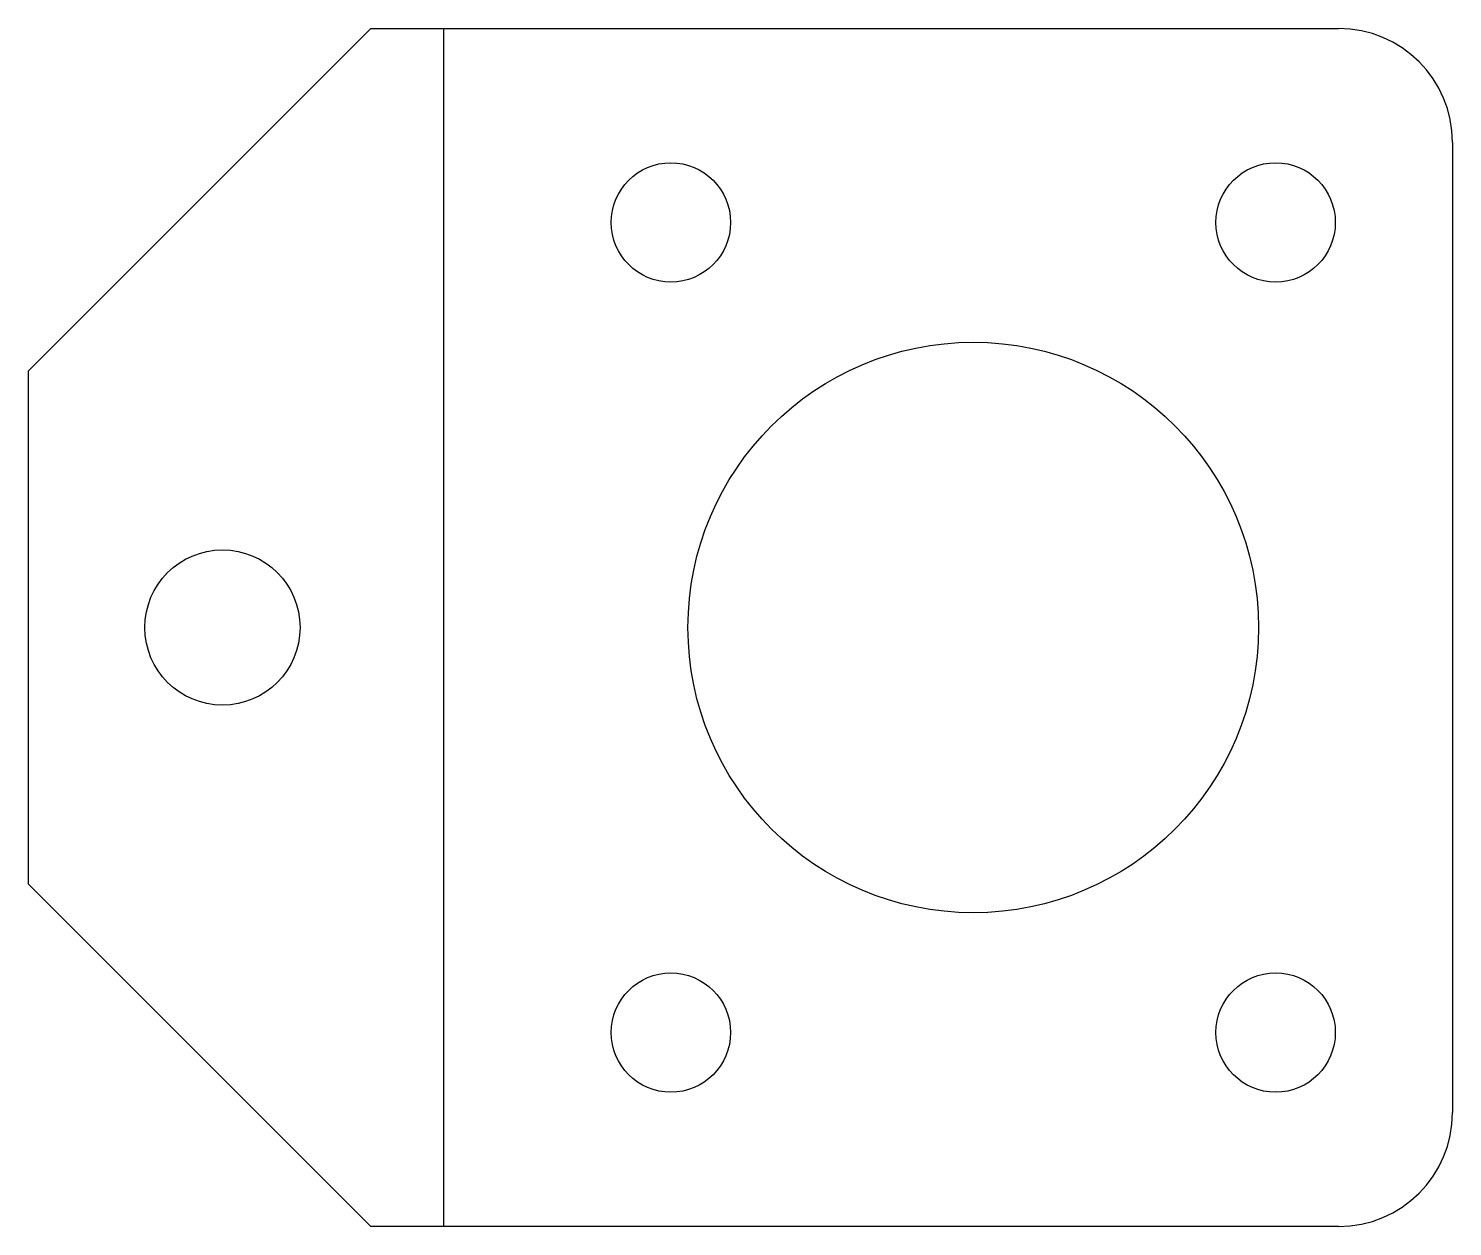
# Model space of a CAD drawing. Header units: millimetres. Extents: x -41.4 to 21, y -26.2 to 26.2.
import ezdxf

# ---------------------------------------------------------------- set-up
doc = ezdxf.new("R2010")
doc.units = ezdxf.units.MM
for name, color, linetype in [('Unfold', 7, 'CONTINUOUS'), ('Unfold_Sketch', 7, 'CONTINUOUS'), ('Unfold_Sketch_bends', 7, 'CONTINUOUS'), ('Unfold_Sketch_Internal', 7, 'CONTINUOUS'), ('Unfold_Sketch_Outline', 7, 'CONTINUOUS')]:
    doc.layers.add(name, color=color, linetype=linetype)

msp = doc.modelspace()

# ---------------------------------------------------------------- linework, layer by layer
at = {"layer": 'Unfold'}
for p, q in [((-41.3982, 11.25), (-26.3982, 26.25)), ((-41.3982, 11.25), (-26.3982, 26.25)), ((-41.3982, 11.25, 2), (-26.3982, 26.25, 2)), ((-41.3982, 11.25, 2), (-26.3982, 26.25, 2)), ((-26.3982, 26.25), (16, 26.25)), ((-26.3982, 26.25), (-26.3982, 26.25, 2)), ((-26.3982, 26.25, 2), (16, 26.25, 2)), ((-26.3982, 26.25), (16, 26.25)), ((-26.3982, 26.25), (-26.3982, 26.25, 2)), ((-26.3982, 26.25, 2), (16, 26.25, 2)), ((16, 26.25), (16, 26.25, 2)), ((16, 26.25), (16, 26.25, 2)), ((21, 21.25), (21, 21.25, 2)), ((21, 21.25), (21, -21.25)), ((21, 21.25), (21, 21.25, 2)), ((21, 21.25, 2), (21, -21.25, 2)), ((21, 21.25), (21, -21.25)), ((21, 21.25, 2), (21, -21.25, 2)), ((-10.635, 17.75), (-10.635, 17.75, 2)), ((-10.635, 17.75), (-10.635, 17.75, 2)), ((15.865, 17.75), (15.865, 17.75, 2)), ((15.865, 17.75), (15.865, 17.75, 2)), ((-41.3982, -11.25), (-41.3982, 11.25)), ((-41.3982, -11.25), (-41.3982, 11.25)), ((-41.3982, 11.25), (-41.3982, 11.25, 2)), ((-41.3982, -11.25, 2), (-41.3982, 11.25, 2)), ((-41.3982, 11.25), (-41.3982, 11.25, 2)), ((-41.3982, -11.25, 2), (-41.3982, 11.25, 2)), ((-32.8982, 3.4, 2), (-32.8982, 3.4)), ((-32.8982, 3.4, 2), (-32.8982, 3.4)), ((12.5, 0), (12.5, 0, 2)), ((12.5, 0), (12.5, 0, 2)), ((-26.3982, -26.25), (-41.3982, -11.25)), ((-26.3982, -26.25), (-41.3982, -11.25)), ((-41.3982, -11.25), (-41.3982, -11.25, 2)), ((-26.3982, -26.25, 2), (-41.3982, -11.25, 2)), ((-41.3982, -11.25), (-41.3982, -11.25, 2)), ((-26.3982, -26.25, 2), (-41.3982, -11.25, 2)), ((-10.635, -17.75), (-10.635, -17.75, 2)), ((-10.635, -17.75), (-10.635, -17.75, 2)), ((15.865, -17.75), (15.865, -17.75, 2)), ((15.865, -17.75), (15.865, -17.75, 2)), ((21, -21.25), (21, -21.25, 2)), ((21, -21.25), (21, -21.25, 2)), ((16, -26.25), (-26.3982, -26.25)), ((-26.3982, -26.25), (-26.3982, -26.25, 2)), ((16, -26.25), (-26.3982, -26.25)), ((16, -26.25, 2), (-26.3982, -26.25, 2)), ((-26.3982, -26.25), (-26.3982, -26.25, 2)), ((16, -26.25, 2), (-26.3982, -26.25, 2)), ((16, -26.25), (16, -26.25, 2)), ((16, -26.25), (16, -26.25, 2))]:
    msp.add_line(p, q, dxfattribs=at)
for centre, radius in [((-13.25, 17.75), 2.615), ((-13.25, 17.75), 2.615), ((-13.25, 17.75), 2.615), ((-13.25, 17.75), 2.615), ((13.25, 17.75), 2.615), ((13.25, 17.75), 2.615), ((13.25, 17.75), 2.615), ((13.25, 17.75), 2.615), ((0, 0), 12.5), ((0, 0), 12.5), ((0, 0), 12.5), ((0, 0), 12.5), ((-32.8982, 0), 3.4), ((-32.8982, 0), 3.4), ((-32.8982, 0), 3.4), ((-32.8982, 0), 3.4), ((-13.25, -17.75), 2.615), ((-13.25, -17.75), 2.615), ((-13.25, -17.75), 2.615), ((-13.25, -17.75), 2.615), ((13.25, -17.75), 2.615), ((13.25, -17.75), 2.615), ((13.25, -17.75), 2.615), ((13.25, -17.75), 2.615)]:
    msp.add_circle(centre, radius, dxfattribs=at)
for centre, start, end in [((16, 21.25), 0, 90), ((16, 21.25, 2), 0, 90), ((16, 21.25), 0, 90), ((16, 21.25, 2), 0, 90), ((16, -21.25), -90, 0), ((16, -21.25, 2), -90, 0), ((16, -21.25), -90, 0), ((16, -21.25, 2), -90, 0)]:
    msp.add_arc(centre, 5, start, end, dxfattribs=at)
at = {"layer": 'Unfold_Sketch'}
for p, q in [((-41.3982, 11.25), (-26.3982, 26.25)), ((-26.3982, 26.25), (16, 26.25)), ((21, 21.25), (21, -21.25)), ((-41.3982, -11.25), (-41.3982, 11.25)), ((-26.3982, -26.25), (-41.3982, -11.25)), ((16, -26.25), (-26.3982, -26.25))]:
    msp.add_line(p, q, dxfattribs=at)
for centre, radius in [((-13.25, 17.75), 2.615), ((13.25, 17.75), 2.615), ((0, 0), 12.5), ((-32.8982, 0), 3.4), ((-13.25, -17.75), 2.615), ((13.25, -17.75), 2.615)]:
    msp.add_circle(centre, radius, dxfattribs=at)
for centre, start, end in [((16, 21.25), 0, 90), ((16, -21.25), -90, 0)]:
    msp.add_arc(centre, 5, start, end, dxfattribs=at)
at = {"layer": 'Unfold_Sketch_bends'}
msp.add_line((-23.1991, -26.25), (-23.1991, 26.25), dxfattribs=at)
at = {"layer": 'Unfold_Sketch_Internal'}
for centre, radius in [((-13.25, 17.75), 2.615), ((13.25, 17.75), 2.615), ((0, 0), 12.5), ((-32.8982, 0), 3.4), ((-13.25, -17.75), 2.615), ((13.25, -17.75), 2.615)]:
    msp.add_circle(centre, radius, dxfattribs=at)
at = {"layer": 'Unfold_Sketch_Outline'}
for p, q in [((-41.3982, 11.25), (-26.3982, 26.25)), ((-26.3982, 26.25), (16, 26.25)), ((21, 21.25), (21, -21.25)), ((-41.3982, -11.25), (-41.3982, 11.25)), ((-26.3982, -26.25), (-41.3982, -11.25)), ((16, -26.25), (-26.3982, -26.25))]:
    msp.add_line(p, q, dxfattribs=at)
for centre, start, end in [((16, 21.25), 0, 90), ((16, -21.25), -90, 0)]:
    msp.add_arc(centre, 5, start, end, dxfattribs=at)

doc.saveas('drawing.dxf')
